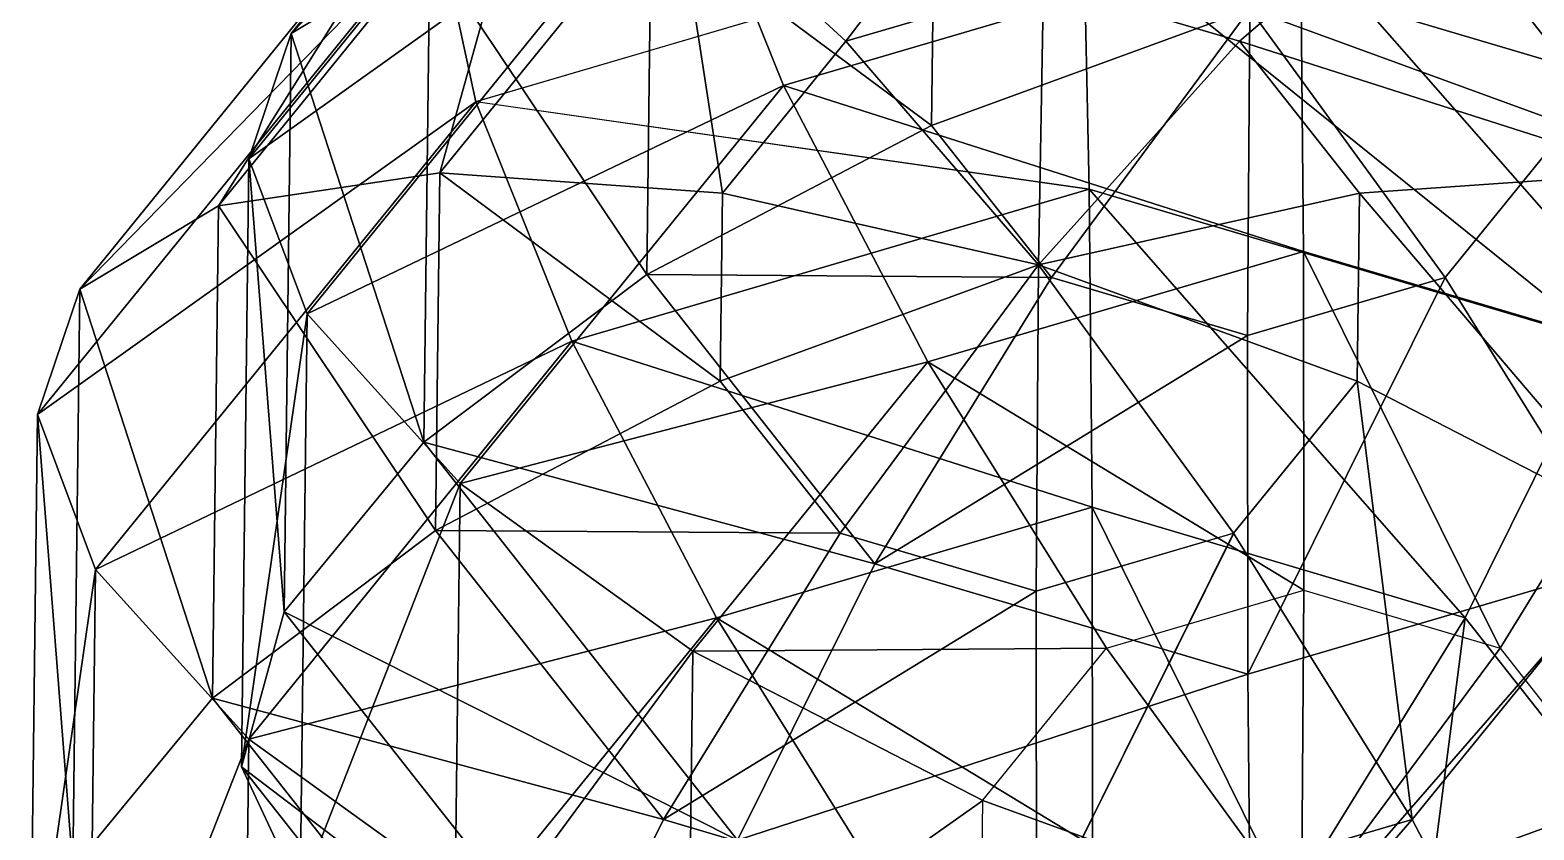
# Model space of a CAD drawing. Header units: metres. Extents: x -232 to 136, y -204 to 253.
# Drawn here: x -32.1 to 9.52, y -52.03 to -29.88 of the extents above; entities that cross this region are included whole.
import ezdxf

# ---------------------------------------------------------------- set-up
doc = ezdxf.new("R2010")
doc.units = ezdxf.units.M

msp = doc.modelspace()

# ---------------------------------------------------------------- linework, layer by layer
for points in [[(-14.354931, -17.022438, -453.94357), (-21.034472, -27.672424, -467.89215), (-24.872469, -29.97787, -459.64273), (-24.87237, -29.977772, -459.64264)], [(-14.984283, -19.82486, -445.00775), (-14.354931, -17.022438, -453.94357), (-24.872469, -29.97787, -459.64273), (-24.87237, -29.977772, -459.64264)], [(-14.984283, -19.82486, -445.00775), (-24.872469, -29.97787, -459.64273), (-26.043077, -33.447006, -451.0002), (-26.042978, -33.446907, -451.00012)], [(-13.9141655, -24.784813, -437.11142), (-14.984283, -19.82486, -445.00775), (-26.043077, -33.447006, -451.0002), (-26.042978, -33.446907, -451.00012)], [(17.272581, -31.416794, -431.7744), (19.615355, -24.784813, -437.98944), (2.9103088, -19.83628, -435.2699), (2.9104087, -19.836182, -435.2698)], [(17.272581, -31.416794, -431.7744), (2.9103088, -19.83628, -435.2699), (3.0624197, -27.20732, -429.46106), (3.0625196, -27.20722, -429.46097)], [(13.764944, -31.86721, -661.4075), (14.420332, -26.907257, -669.349), (-3.1443925, -21.704062, -666.4895), (-3.1442926, -21.703962, -666.4894)], [(13.764944, -31.86721, -661.4075), (-3.1443925, -21.704062, -666.4895), (-2.9401011, -26.918678, -658.6879), (-2.9400012, -26.91858, -658.6878)], [(-3.856887, -22.77348, -693.6986), (-9.516441, -30.192213, -701.66547), (-14.254984, -25.83184, -694.83673), (-14.254884, -25.831741, -694.8366)], [(-3.856887, -22.77348, -693.6986), (-4.049838, -28.58434, -701.06714), (-9.516441, -30.192213, -701.66547), (-9.516341, -30.192114, -701.66534)], [(-20.205341, -24.104836, -677.3616), (-26.884882, -34.75482, -691.3102), (-30.72288, -37.06027, -683.0608), (-30.72278, -37.06017, -683.06067)], [(-20.834694, -26.907257, -668.4258), (-20.205341, -24.104836, -677.3616), (-30.72288, -37.06027, -683.0608), (-30.72278, -37.06017, -683.06067)], [(-17.938128, -23.734276, -686.46216), (-20.75518, -33.838737, -698.359), (-26.884882, -34.75482, -691.3102), (-26.884783, -34.754723, -691.31006)], [(-20.205341, -24.104836, -677.3616), (-17.938128, -23.734276, -686.46216), (-26.884882, -34.75482, -691.3102), (-26.884783, -34.754723, -691.31006)], [(-17.938128, -23.734276, -686.46216), (-14.254984, -25.83184, -694.83673), (-20.75518, -33.838737, -698.359), (-20.755081, -33.83864, -698.3589)], [(19.264553, -34.754826, -692.5187), (6.467399, -25.83184, -695.37933), (10.583786, -23.734276, -687.20905), (10.583886, -23.734177, -687.2089)], [(-13.9141655, -24.784813, -437.11142), (-26.043077, -33.447006, -451.0002), (-24.431705, -37.740246, -442.8106), (-24.431606, -37.740147, -442.81052)], [(-11.249332, -31.416794, -431.02753), (-13.9141655, -24.784813, -437.11142), (-24.431705, -37.740246, -442.8106), (-24.431606, -37.740147, -442.81052)], [(3.0624197, -27.20732, -429.46106), (-13.9141655, -24.784813, -437.11142), (-11.249332, -31.416794, -431.02753), (-11.249232, -31.416695, -431.02744)], [(-14.254984, -25.83184, -694.83673), (-12.933796, -34.401688, -703.5172), (-20.75518, -33.838737, -698.359), (-20.755081, -33.83864, -698.3589)], [(-14.254984, -25.83184, -694.83673), (-9.516441, -30.192213, -701.66547), (-12.933796, -34.401688, -703.5172), (-12.933696, -34.40159, -703.5171)], [(6.467399, -25.83184, -695.37933), (1.3779607, -30.192213, -701.95074), (-4.049838, -28.58434, -701.06714), (-4.049738, -28.58424, -701.067)], [(12.7743435, -33.83874, -699.237), (1.3779607, -30.192213, -701.95074), (6.467399, -25.83184, -695.37933), (6.4674993, -25.831741, -695.3792)], [(19.264553, -34.754826, -692.5187), (12.7743435, -33.83874, -699.237), (6.467399, -25.83184, -695.37933), (6.4674993, -25.831741, -695.3792)], [(-20.834694, -26.907257, -668.4258), (-30.72288, -37.06027, -683.0608), (-31.893488, -40.529404, -674.4183), (-31.893389, -40.529305, -674.41815)], [(-19.764576, -31.86721, -660.5295), (-20.834694, -26.907257, -668.4258), (-31.893488, -40.529404, -674.4183), (-31.893389, -40.529305, -674.41815)], [(-21.034472, -27.672424, -467.89215), (-14.90477, -26.75634, -474.94098), (-15.024204, -36.65341, -479.502), (-15.024104, -36.653313, -479.50192)], [(-2.9401011, -26.918678, -658.6879), (-20.834694, -26.907257, -668.4258), (-19.764576, -31.86721, -660.5295), (-19.764477, -31.867111, -660.52936)], [(-2.7879903, -34.28972, -652.8791), (-2.9401011, -26.918678, -658.6879), (-19.764576, -31.86721, -660.5295), (-19.764477, -31.867111, -660.52936)], [(-14.90477, -26.75634, -474.94098), (-7.1461773, -32.52249, -482.49707), (-15.024204, -36.65341, -479.502), (-15.024104, -36.653313, -479.50192)], [(-14.90477, -26.75634, -474.94098), (-7.0833864, -27.31929, -480.0992), (-7.1461773, -32.52249, -482.49707), (-7.146077, -32.522392, -482.49698)], [(11.422171, -38.49919, -655.19244), (13.764944, -31.86721, -661.4075), (-2.9401011, -26.918678, -658.6879), (-2.9400012, -26.91858, -658.6878)], [(11.422171, -38.49919, -655.19244), (-2.9401011, -26.918678, -658.6879), (-2.7879903, -34.28972, -652.8791), (-2.7878904, -34.28962, -652.87897)], [(3.147461, -36.01325, -426.21347), (3.0624197, -27.20732, -429.46106), (-11.249332, -31.416794, -431.02753), (-11.249232, -31.416695, -431.02744)], [(-7.0833864, -27.31929, -480.0992), (1.6640701, -29.306171, -482.8619), (-7.1461773, -32.52249, -482.49707), (-7.146077, -32.522392, -482.49698)], [(10.481338, -32.52249, -482.95868), (1.6640701, -29.306171, -482.8619), (10.544128, -27.319292, -480.5608), (10.544229, -27.319193, -480.5607)], [(13.4717455, -39.07161, -427.89423), (17.272581, -31.416794, -431.7744), (3.0624197, -27.20732, -429.46106), (3.0625196, -27.20722, -429.46097)], [(13.4717455, -39.07161, -427.89423), (3.0624197, -27.20732, -429.46106), (3.147461, -36.01325, -426.21347), (3.1475608, -36.01315, -426.21338)], [(-24.872469, -29.97787, -459.64273), (-21.034472, -27.672424, -467.89215), (-21.19886, -41.29458, -474.1699), (-21.198761, -41.29448, -474.1698)], [(-21.034472, -27.672424, -467.89215), (-15.024204, -36.65341, -479.502), (-21.19886, -41.29458, -474.1699), (-21.198761, -41.29448, -474.1698)], [(-4.049838, -28.58434, -701.06714), (-4.18634, -36.38857, -706.27997), (-9.516441, -30.192213, -701.66547), (-9.516341, -30.192114, -701.66534)], [(1.3779607, -30.192213, -701.95074), (-4.18634, -36.38857, -706.27997), (-4.049838, -28.58434, -701.06714), (-4.049738, -28.58424, -701.067)], [(-7.1461773, -32.52249, -482.49707), (1.6640701, -29.306171, -482.8619), (-3.8304214, -36.731964, -484.52518), (-3.8303216, -36.731865, -484.5251)], [(-3.8304214, -36.731964, -484.52518), (1.6640701, -29.306171, -482.8619), (1.5973775, -38.33984, -485.4088), (1.5974776, -38.33974, -485.40872)], [(1.5973775, -38.33984, -485.4088), (1.6640701, -29.306171, -482.8619), (7.063983, -36.731964, -484.81046), (7.064083, -36.731865, -484.81036)], [(7.063983, -36.731964, -484.81046), (1.6640701, -29.306171, -482.8619), (10.481338, -32.52249, -482.95868), (10.481438, -32.522392, -482.9586)], [(-26.043077, -33.447006, -451.0002), (-24.872469, -29.97787, -459.64273), (-25.06572, -45.991673, -467.02267), (-25.06562, -45.991573, -467.02258)], [(-24.872469, -29.97787, -459.64273), (-21.19886, -41.29458, -474.1699), (-25.06572, -45.991673, -467.02267), (-25.06562, -45.991573, -467.02258)], [(-9.516441, -30.192213, -701.66547), (-4.18634, -36.38857, -706.27997), (-12.933796, -34.401688, -703.5172), (-12.933696, -34.40159, -703.5171)], [(4.6937184, -34.401688, -703.9788), (-4.18634, -36.38857, -706.27997), (1.3779607, -30.192213, -701.95074), (1.3780607, -30.192114, -701.9506)], [(12.7743435, -33.83874, -699.237), (4.6937184, -34.401688, -703.9788), (1.3779607, -30.192213, -701.95074), (1.3780607, -30.192114, -701.9506)], [(-11.249332, -31.416794, -431.02753), (-24.431705, -37.740246, -442.8106), (-20.196087, -42.43734, -435.87555), (-20.195988, -42.43724, -435.87546)], [(-7.250635, -39.07161, -427.3516), (-11.249332, -31.416794, -431.02753), (-20.196087, -42.43734, -435.87555), (-20.195988, -42.43724, -435.87546)], [(3.147461, -36.01325, -426.21347), (-11.249332, -31.416794, -431.02753), (-7.250635, -39.07161, -427.3516), (-7.250535, -39.07151, -427.3515)], [(-19.764576, -31.86721, -660.5295), (-31.893488, -40.529404, -674.4183), (-30.282116, -44.822643, -666.22864), (-30.282017, -44.822544, -666.2285)], [(-17.099743, -38.49919, -654.44556), (-19.764576, -31.86721, -660.5295), (-30.282116, -44.822643, -666.22864), (-30.282017, -44.822544, -666.2285)], [(-2.7879903, -34.28972, -652.8791), (-19.764576, -31.86721, -660.5295), (-17.099743, -38.49919, -654.44556), (-17.099644, -38.499092, -654.44543)], [(-15.024204, -36.65341, -479.502), (-7.1461773, -32.52249, -482.49707), (-3.8304214, -36.731964, -484.52518), (-3.8303216, -36.731865, -484.5251)], [(12.005125, -44.66031, -483.9023), (7.063983, -36.731964, -484.81046), (10.481338, -32.52249, -482.95868), (10.481438, -32.522392, -482.9586)], [(-26.043077, -33.447006, -451.0002), (-25.06572, -45.991673, -467.02267), (-26.246271, -50.284912, -458.75995), (-26.246172, -50.284813, -458.75986)], [(-24.431705, -37.740246, -442.8106), (-26.043077, -33.447006, -451.0002), (-26.246271, -50.284912, -458.75995), (-26.246172, -50.284813, -458.75986)], [(-26.884882, -34.75482, -691.3102), (-20.75518, -33.838737, -698.359), (-20.874615, -43.73581, -702.92004), (-20.874516, -43.73571, -702.9199)], [(-20.75518, -33.838737, -698.359), (-12.996588, -39.60489, -705.9151), (-20.874615, -43.73581, -702.92004), (-20.874516, -43.73571, -702.9199)], [(-20.75518, -33.838737, -698.359), (-12.933796, -34.401688, -703.5172), (-12.996588, -39.60489, -705.9151), (-12.996488, -39.60479, -705.915)], [(12.654909, -43.73581, -703.79803), (4.6937184, -34.401688, -703.9788), (12.7743435, -33.83874, -699.237), (12.774444, -33.838642, -699.2369)], [(-2.702949, -43.095646, -649.63153), (-2.7879903, -34.28972, -652.8791), (-17.099743, -38.49919, -654.44556), (-17.099644, -38.499092, -654.44543)], [(-12.933796, -34.401688, -703.5172), (-4.18634, -36.38857, -706.27997), (-12.996588, -39.60489, -705.9151), (-12.996488, -39.60479, -705.915)], [(4.6309276, -39.60489, -706.3767), (-4.18634, -36.38857, -706.27997), (4.6937184, -34.401688, -703.9788), (4.6938186, -34.40159, -703.9787)], [(7.6213355, -46.154007, -651.31226), (11.422171, -38.49919, -655.19244), (-2.7879903, -34.28972, -652.8791), (-2.7878904, -34.28962, -652.87897)], [(7.6213355, -46.154007, -651.31226), (-2.7879903, -34.28972, -652.8791), (-2.702949, -43.095646, -649.63153), (-2.7028491, -43.095547, -649.6314)], [(12.654909, -43.73581, -703.79803), (4.6309276, -39.60489, -706.3767), (4.6937184, -34.401688, -703.9788), (4.6938186, -34.40159, -703.9787)], [(-30.72288, -37.06027, -683.0608), (-26.884882, -34.75482, -691.3102), (-27.04927, -48.376976, -697.58795), (-27.049171, -48.376877, -697.5878)], [(-26.884882, -34.75482, -691.3102), (-20.874615, -43.73581, -702.92004), (-27.04927, -48.376976, -697.58795), (-27.049171, -48.376877, -697.5878)], [(3.1571078, -45.392075, -425.84512), (3.147461, -36.01325, -426.21347), (-7.250635, -39.07161, -427.3516), (-7.250535, -39.07151, -427.3515)], [(8.584908, -46.99995, -426.72873), (13.4717455, -39.07161, -427.89423), (3.147461, -36.01325, -426.21347), (3.1475608, -36.01315, -426.21338)], [(8.584908, -46.99995, -426.72873), (3.147461, -36.01325, -426.21347), (3.1571078, -45.392075, -425.84512), (3.1572077, -45.391975, -425.84503)], [(-12.996588, -39.60489, -705.9151), (-4.18634, -36.38857, -706.27997), (-9.680832, -43.81436, -707.9432), (-9.680732, -43.814262, -707.94305)], [(-9.680832, -43.81436, -707.9432), (-4.18634, -36.38857, -706.27997), (-4.2530327, -45.422237, -708.82684), (-4.2529325, -45.42214, -708.8267)], [(-4.2530327, -45.422237, -708.82684), (-4.18634, -36.38857, -706.27997), (1.213573, -43.81436, -708.22845), (1.213673, -43.814262, -708.22833)], [(1.213573, -43.81436, -708.22845), (-4.18634, -36.38857, -706.27997), (4.6309276, -39.60489, -706.3767), (4.6310277, -39.60479, -706.3766)], [(-21.19886, -41.29458, -474.1699), (-15.024204, -36.65341, -479.502), (-8.717263, -44.66031, -483.35968), (-8.717163, -44.66021, -483.3596)], [(-15.024204, -36.65341, -479.502), (-3.8304214, -36.731964, -484.52518), (-8.717263, -44.66031, -483.35968), (-8.717163, -44.66021, -483.3596)], [(-8.717263, -44.66031, -483.35968), (-3.8304214, -36.731964, -484.52518), (1.5973775, -38.33984, -485.4088), (1.5974776, -38.33974, -485.40872)], [(1.6070237, -47.71867, -485.04044), (1.5973775, -38.33984, -485.4088), (7.063983, -36.731964, -484.81046), (7.064083, -36.731865, -484.81036)], [(1.6070237, -47.71867, -485.04044), (7.063983, -36.731964, -484.81046), (12.005125, -44.66031, -483.9023), (12.005225, -44.66021, -483.90222)], [(-31.893488, -40.529404, -674.4183), (-30.72288, -37.06027, -683.0608), (-30.91613, -53.07407, -690.4407), (-30.91603, -53.07397, -690.44055)], [(-30.72288, -37.06027, -683.0608), (-27.04927, -48.376976, -697.58795), (-30.91613, -53.07407, -690.4407), (-30.91603, -53.07397, -690.44055)], [(-24.431705, -37.740246, -442.8106), (-26.246271, -50.284912, -458.75995), (-24.624956, -53.754044, -450.19052), (-24.624857, -53.753944, -450.19043)], [(-20.196087, -42.43734, -435.87555), (-24.431705, -37.740246, -442.8106), (-24.624956, -53.754044, -450.19052), (-24.624857, -53.753944, -450.19043)], [(-17.099743, -38.49919, -654.44556), (-30.282116, -44.822643, -666.22864), (-26.046497, -49.519737, -659.2936), (-26.046398, -49.519638, -659.29346)], [(-13.101046, -46.154007, -650.76965), (-17.099743, -38.49919, -654.44556), (-26.046497, -49.519737, -659.2936), (-26.046398, -49.519638, -659.29346)], [(-2.702949, -43.095646, -649.63153), (-17.099743, -38.49919, -654.44556), (-13.101046, -46.154007, -650.76965), (-13.100945, -46.153908, -650.76953)], [(-8.717263, -44.66031, -483.35968), (1.5973775, -38.33984, -485.4088), (1.6070237, -47.71867, -485.04044), (1.6071237, -47.71857, -485.04034)], [(13.92828, -54.160904, -655.1699), (11.422171, -38.49919, -655.19244), (7.6213355, -46.154007, -651.31226), (7.6214356, -46.153908, -651.31213)], [(-7.250635, -39.07161, -427.3516), (-20.196087, -42.43734, -435.87555), (-13.75083, -47.078506, -430.87387), (-13.75073, -47.078407, -430.87378)], [(-2.309496, -46.99995, -426.44345), (-7.250635, -39.07161, -427.3516), (-13.75083, -47.078506, -430.87387), (-13.75073, -47.078407, -430.87378)], [(3.1571078, -45.392075, -425.84512), (-7.250635, -39.07161, -427.3516), (-2.309496, -46.99995, -426.44345), (-2.309396, -46.99985, -426.44336)], [(11.900665, -51.209427, -428.75684), (13.4717455, -39.07161, -427.89423), (8.584908, -46.99995, -426.72873), (8.585008, -46.99985, -426.72864)], [(-20.874615, -43.73581, -702.92004), (-12.996588, -39.60489, -705.9151), (-9.680832, -43.81436, -707.9432), (-9.680732, -43.814262, -707.94305)], [(6.154715, -51.742706, -707.3203), (1.213573, -43.81436, -708.22845), (4.6309276, -39.60489, -706.3767), (4.6310277, -39.60479, -706.3766)], [(6.154715, -51.742706, -707.3203), (4.6309276, -39.60489, -706.3767), (12.654909, -43.73581, -703.79803), (12.655009, -43.73571, -703.7979)], [(-31.893488, -40.529404, -674.4183), (-30.91613, -53.07407, -690.4407), (-32.09668, -57.36731, -682.178), (-32.09658, -57.36721, -682.17786)], [(-30.282116, -44.822643, -666.22864), (-31.893488, -40.529404, -674.4183), (-32.09668, -57.36731, -682.178), (-32.09658, -57.36721, -682.17786)], [(-25.06572, -45.991673, -467.02267), (-21.19886, -41.29458, -474.1699), (-12.518098, -52.315125, -479.4795), (-12.517998, -52.315025, -479.4794)], [(-21.19886, -41.29458, -474.1699), (-8.717263, -44.66031, -483.35968), (-12.518098, -52.315125, -479.4795), (-12.517998, -52.315025, -479.4794)], [(-20.196087, -42.43734, -435.87555), (-24.624956, -53.754044, -450.19052), (-20.360476, -56.059494, -442.1533), (-20.360376, -56.059395, -442.1532)], [(-13.75083, -47.078506, -430.87387), (-20.196087, -42.43734, -435.87555), (-20.360476, -56.059494, -442.1533), (-20.360376, -56.059395, -442.1532)], [(-2.6933022, -52.474472, -649.2631), (-2.702949, -43.095646, -649.63153), (-13.101046, -46.154007, -650.76965), (-13.100945, -46.153908, -650.76953)], [(2.734497, -54.082348, -650.1468), (7.6213355, -46.154007, -651.31226), (-2.702949, -43.095646, -649.63153), (-2.7028491, -43.095547, -649.6314)], [(2.734497, -54.082348, -650.1468), (-2.702949, -43.095646, -649.63153), (-2.6933022, -52.474472, -649.2631), (-2.6932023, -52.474373, -649.263)], [(-27.04927, -48.376976, -697.58795), (-20.874615, -43.73581, -702.92004), (-14.567673, -51.742706, -706.7777), (-14.567573, -51.742607, -706.7776)], [(-20.874615, -43.73581, -702.92004), (-9.680832, -43.81436, -707.9432), (-14.567673, -51.742706, -706.7777), (-14.567573, -51.742607, -706.7776)], [(-14.567673, -51.742706, -706.7777), (-9.680832, -43.81436, -707.9432), (-4.2530327, -45.422237, -708.82684), (-4.2529325, -45.42214, -708.8267)], [(-4.2433863, -54.801067, -708.45844), (-4.2530327, -45.422237, -708.82684), (1.213573, -43.81436, -708.22845), (1.213673, -43.814262, -708.22833)], [(-4.2433863, -54.801067, -708.45844), (1.213573, -43.81436, -708.22845), (6.154715, -51.742706, -707.3203), (6.154815, -51.742607, -707.3202)], [(10.153412, -59.397522, -703.6444), (6.154715, -51.742706, -707.3203), (12.654909, -43.73581, -703.79803), (12.655009, -43.73571, -703.7979)], [(-30.282116, -44.822643, -666.22864), (-32.09668, -57.36731, -682.178), (-30.475367, -60.83644, -673.6086), (-30.475267, -60.83634, -673.60846)], [(-26.046497, -49.519737, -659.2936), (-30.282116, -44.822643, -666.22864), (-30.475367, -60.83644, -673.6086), (-30.475267, -60.83634, -673.60846)], [(-12.518098, -52.315125, -479.4795), (-8.717263, -44.66031, -483.35968), (1.6070237, -47.71867, -485.04044), (1.6071237, -47.71857, -485.04034)], [(1.6070237, -47.71867, -485.04044), (1.6070237, -47.71867, -485.04044), (-8.717263, -44.66031, -483.35968), (-8.717163, -44.66021, -483.3596)], [(1.6920642, -56.524597, -481.79285), (1.6070237, -47.71867, -485.04044), (12.005125, -44.66031, -483.9023), (12.005225, -44.66021, -483.90222)], [(1.6920642, -56.524597, -481.79285), (12.005125, -44.66031, -483.9023), (16.003822, -52.315125, -480.22638), (16.003922, -52.315025, -480.2263)], [(-14.567673, -51.742706, -706.7777), (-4.2530327, -45.422237, -708.82684), (-4.2433863, -54.801067, -708.45844), (-4.243286, -54.80097, -708.4583)], [(3.1571078, -45.392075, -425.84512), (3.090416, -54.425747, -428.392), (-2.309496, -46.99995, -426.44345), (-2.309396, -46.99985, -426.44336)], [(8.584908, -46.99995, -426.72873), (3.090416, -54.425747, -428.392), (3.1571078, -45.392075, -425.84512), (3.1572077, -45.391975, -425.84503)], [(-26.246271, -50.284912, -458.75995), (-25.06572, -45.991673, -467.02267), (-14.860872, -58.9471, -473.26447), (-14.860772, -58.947002, -473.26437)], [(-13.101046, -46.154007, -650.76965), (-26.046497, -49.519737, -659.2936), (-19.60124, -54.160904, -654.29193), (-19.601141, -54.160805, -654.2918)], [(-25.06572, -45.991673, -467.02267), (-12.518098, -52.315125, -479.4795), (-14.860872, -58.9471, -473.26447), (-14.860772, -58.947002, -473.26437)], [(-8.159906, -54.082348, -649.8615), (-13.101046, -46.154007, -650.76965), (-19.60124, -54.160904, -654.29193), (-19.601141, -54.160805, -654.2918)], [(-2.6933022, -52.474472, -649.2631), (-13.101046, -46.154007, -650.76965), (-8.159906, -54.082348, -649.8615), (-8.159806, -54.08225, -649.8614)], [(6.0502553, -58.291824, -652.17487), (7.6213355, -46.154007, -651.31226), (2.734497, -54.082348, -650.1468), (2.734597, -54.08225, -650.14667)], [(6.0502553, -58.291824, -652.17487), (13.92828, -54.160904, -655.1699), (7.6213355, -46.154007, -651.31226), (7.6214356, -46.153908, -651.31213)], [(-2.309496, -46.99995, -426.44345), (-13.75083, -47.078506, -430.87387), (-5.7268515, -51.209427, -428.29523), (-5.7267513, -51.209328, -428.29514)], [(-2.309496, -46.99995, -426.44345), (3.090416, -54.425747, -428.392), (-5.7268515, -51.209427, -428.29523), (-5.7267513, -51.209328, -428.29514)], [(11.900665, -51.209427, -428.75684), (3.090416, -54.425747, -428.392), (8.584908, -46.99995, -426.72873), (8.585008, -46.99985, -426.72864)], [(-13.75083, -47.078506, -430.87387), (-20.360476, -56.059494, -442.1533), (-13.870264, -56.97558, -435.43494), (-13.870164, -56.97548, -435.43484)], [(-5.7268515, -51.209427, -428.29523), (-13.75083, -47.078506, -430.87387), (-13.870264, -56.97558, -435.43494), (-13.870164, -56.97548, -435.43484)], [(-12.518098, -52.315125, -479.4795), (1.6070237, -47.71867, -485.04044), (1.6920642, -56.524597, -481.79285), (1.6921642, -56.524498, -481.79276)], [(-30.91613, -53.07407, -690.4407), (-27.04927, -48.376976, -697.58795), (-18.368507, -59.397522, -702.8975), (-18.368408, -59.397423, -702.8974)], [(-27.04927, -48.376976, -697.58795), (-14.567673, -51.742706, -706.7777), (-18.368507, -59.397522, -702.8975), (-18.368408, -59.397423, -702.8974)], [(-26.046497, -49.519737, -659.2936), (-30.475367, -60.83644, -673.6086), (-26.210886, -63.14189, -665.5713), (-26.210787, -63.141792, -665.57117)], [(-19.60124, -54.160904, -654.29193), (-26.046497, -49.519737, -659.2936), (-26.210886, -63.14189, -665.5713), (-26.210787, -63.141792, -665.57117)], [(-26.246271, -50.284912, -458.75995), (-14.860872, -58.9471, -473.26447), (-15.516258, -63.907055, -465.32297), (-15.516158, -63.906956, -465.32288)], [(-24.624956, -53.754044, -450.19052), (-26.246271, -50.284912, -458.75995), (-15.516258, -63.907055, -465.32297), (-15.516158, -63.906956, -465.32288)], [(-5.7268515, -51.209427, -428.29523), (-13.870264, -56.97558, -435.43494), (-5.7896423, -56.41263, -430.6931), (-5.789542, -56.41253, -430.69302)], [(-5.7268515, -51.209427, -428.29523), (3.090416, -54.425747, -428.392), (-5.7896423, -56.41263, -430.6931), (-5.789542, -56.41253, -430.69302)], [(11.837874, -56.412624, -431.1547), (3.090416, -54.425747, -428.392), (11.900665, -51.209427, -428.75684), (11.900765, -51.209328, -428.75674)], [(-18.368507, -59.397522, -702.8975), (-14.567673, -51.742706, -706.7777), (-4.2433863, -54.801067, -708.45844), (-4.243286, -54.80097, -708.4583)], [(-4.2433863, -54.801067, -708.45844), (-4.2433863, -54.801067, -708.45844), (-14.567673, -51.742706, -706.7777), (-14.567573, -51.742607, -706.7776)], [(-4.1583457, -63.606995, -705.2109), (-4.2433863, -54.801067, -708.45844), (6.154715, -51.742706, -707.3203), (6.154815, -51.742607, -707.3202)], [(-4.1583457, -63.606995, -705.2109), (6.154715, -51.742706, -707.3203), (10.153412, -59.397522, -703.6444), (10.153512, -59.397423, -703.6443)]]:
    msp.add_3dface(points)

doc.saveas('drawing.dxf')
